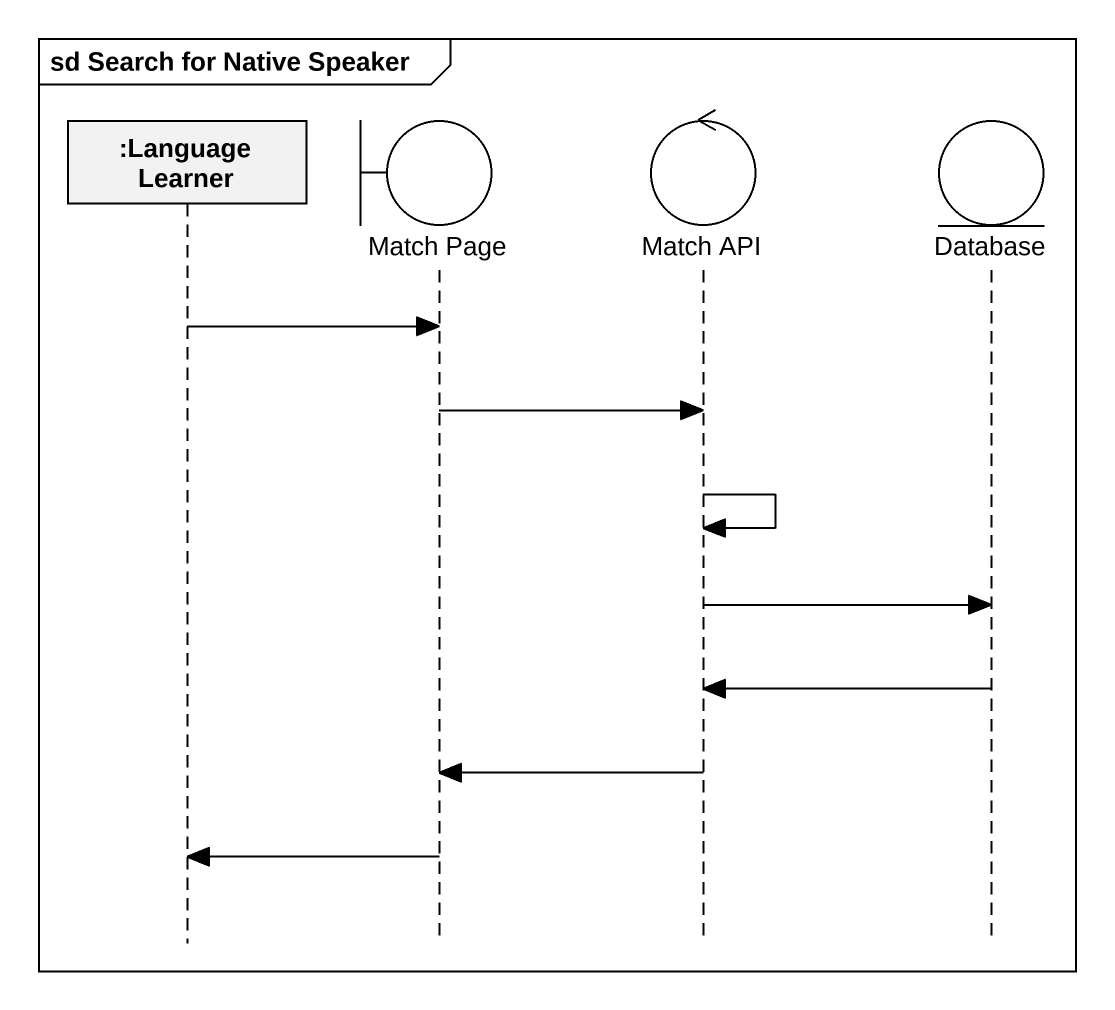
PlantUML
@startuml
mainframe sd Search for Native Speaker
hide footbox
participant ":Language Learner" as Language_Learner
boundary "Match Page" as Match_Page
control "Match API" as Match_API
entity "Database" as Database_

Language_Learner -> Match_Page
Match_Page -> Match_API
Match_API -> Match_API
Match_API -> Database_
Database_ -> Match_API
Match_API -> Match_Page
Match_Page -> Language_Learner
@enduml
